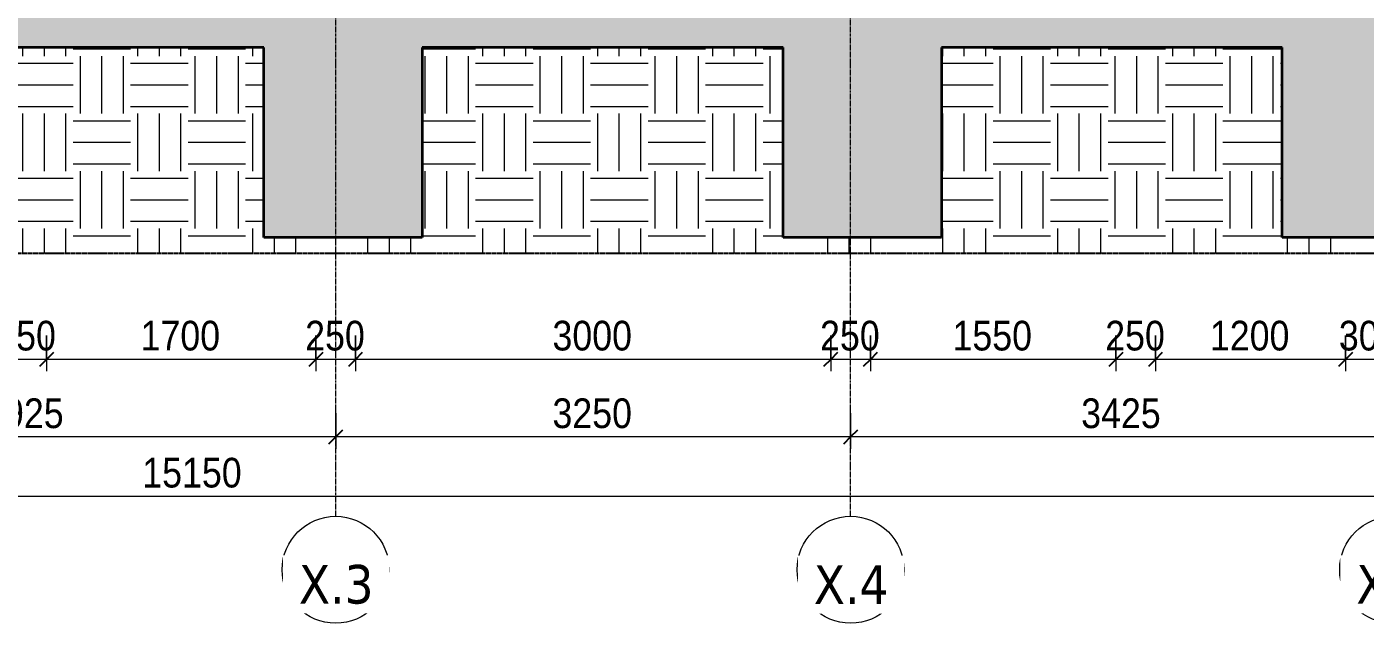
# Model space of a CAD drawing. Header units: millimetres. Extents: x 83532 to 228915, y -7302 to 22802.
# Drawn here: x 163531 to 171980, y -7134 to -3369 of the extents above; entities that cross this region are included whole.
import ezdxf

# ---------------------------------------------------------------- set-up
doc = ezdxf.new("R2010")
doc.units = ezdxf.units.MM
doc.linetypes.add('Grid Line', pattern=[22.225, 12.7, -3.175, 3.175, -3.175])
doc.linetypes.add('Hidden', pattern=[7.14375, 4.7625, -2.38125])
for name, color, linetype, lineweight in [('A-ANNO-DIMS', 211, 'Continuous', 9), ('A-ANNO-DIMS-75', 211, 'Continuous', 9), ('A-DETL-GENF', 92, 'Continuous', 18), ('A-DETL-GENF-1', 9, 'Continuous', 18), ('A-DETL-GENF-3', 92, 'Hidden', 25), ('A-DETL-MEDM', 33, 'Continuous', 35), ('S-GRID-1', 1, 'Grid Line', 9), ('S-GRID-IDEN', 1, 'Continuous', 9)]:
    doc.layers.add(name, color=color, linetype=linetype, lineweight=lineweight)
doc.styles.add('Tahoma_B', font='tahomabd.ttf', dxfattribs={"height": 243.75})
doc.styles.add('UTM Avo', font='', dxfattribs={"width": 0.9, "height": 187.5})
doc.styles.get('UTM Avo').set_extended_font_data('UTM Avo')
doc.dimstyles.new('1_Dim_chi_tiet_2_5', dxfattribs={"dimscale": 304.8, "dimtxt": 187.368928, "dimasz": 0.295276, "dimexe": 0.246063, "dimexo": 0.0625, "dimgap": 0.024606, "dimtad": 1, "dimdec": 0, "dimrnd": 5, "dimzin": 0, "dimdsep": 46, "dimtxsty": 'UTM Avo', "dimblk1": 'OBLIQUE', "dimblk2": 'OBLIQUE', "dimsah": 1, "dimcen": 0.09, "dimdle": 0.246063, "dimazin": 0, "dimtfac": 1, "dimtdec": 4, "dimtix": 1, "dimtmove": 0, "dimatfit": 3, "dimfxl": 0.492126, "dimfxlon": 1, "dimtvp": 1, "dimtolj": 1, "dimtzin": 0, "dimarcsym": 2})

# ---------------------------------------------------------------- blocks, each defined once
blk = doc.blocks.new('BORDER VIEW - BORDER VIEW-3431294-TKCS_BỂ XLNT - MẶT CẮT 2')
at = {"layer": 'A-DETL-GENF-3'}
blk.add_line((101795.7, -4800), (85732.6, -4800), dxfattribs=at)
blk = doc.blocks.new('Grid - M_Grid Head - Circle-353313-TKCS_BỂ XLNT - MẶT CẮT 2')
at = {"layer": 'S-GRID-IDEN'}
blk.add_circle((86182.6, -6796.7), 337.5, dxfattribs=at)
blk = doc.blocks.new('DIMBLOCK88-TKCS_BỂ XLNT - MẶT CẮT 2')
at = {"layer": 'A-ANNO-DIMS-75'}
for p, q in [((171856.1, -5318.6), (171856.1, -5543.6)), ((171856.1, -5468.6), (171856.1, -5318.6)), ((172156.1, -5318.6), (172156.1, -5543.6)), ((172156.1, -5468.6), (172156.1, -5318.6)), ((172231.1, -5468.6), (171856.1, -5468.6))]:
    blk.add_line(p, q, dxfattribs=at)
at = {"layer": 'A-ANNO-DIMS-75', "lineweight": 25}
for p, q in [((171856.1, -5468.6), (171811.1, -5513.6)), ((171856.1, -5468.6), (171901.1, -5423.6)), ((172156.1, -5468.6), (172111.1, -5513.6)), ((172156.1, -5468.6), (172201.1, -5423.6))]:
    blk.add_line(p, q, dxfattribs=at)
at = {"layer": 'A-ANNO-DIMS-75', "color": 0, "insert": (171813.5, -5225), "char_height": 187.5, "width": 462.177, "attachment_point": 1, "line_spacing_factor": 1.110334, "style": 'UTM Avo'}
blk.add_mtext('300', dxfattribs=at)
blk = doc.blocks.new('_Oblique')
at = {"color": 0, "linetype": 'ByBlock', "lineweight": -2}
blk.add_line((-0.5, -0.5), (0.5, 0.5), dxfattribs=at)
blk = doc.blocks.new('DIMBLOCK89-TKCS_BỂ XLNT - MẶT CẮT 2')
at = {"layer": 'A-ANNO-DIMS-75'}
for p, q in [((170656.1, -5318.6), (170656.1, -5543.6)), ((170656.1, -5468.6), (170656.1, -5318.6)), ((171856.1, -5318.6), (171856.1, -5543.6)), ((171856.1, -5468.6), (171856.1, -5318.6)), ((171856.1, -5468.6), (170656.1, -5468.6))]:
    blk.add_line(p, q, dxfattribs=at)
at = {"layer": 'A-ANNO-DIMS-75', "lineweight": 25}
for p, q in [((170656.1, -5468.6), (170611.1, -5513.6)), ((170656.1, -5468.6), (170701.1, -5423.6)), ((171856.1, -5468.6), (171811.1, -5513.6)), ((171856.1, -5468.6), (171901.1, -5423.6))]:
    blk.add_line(p, q, dxfattribs=at)
at = {"layer": 'A-ANNO-DIMS-75', "color": 0, "insert": (170999.4, -5225), "char_height": 187.5, "width": 616.236, "attachment_point": 1, "line_spacing_factor": 1.110334, "style": 'UTM Avo'}
blk.add_mtext('1200', dxfattribs=at)
blk = doc.blocks.new('DIMBLOCK90-TKCS_BỂ XLNT - MẶT CẮT 2')
at = {"layer": 'A-ANNO-DIMS-75'}
for p, q in [((170406.1, -5318.6), (170406.1, -5543.6)), ((170406.1, -5468.6), (170406.1, -5318.6)), ((170656.1, -5318.6), (170656.1, -5543.6)), ((170656.1, -5468.6), (170656.1, -5318.6)), ((170656.1, -5468.6), (170406.1, -5468.6))]:
    blk.add_line(p, q, dxfattribs=at)
at = {"layer": 'A-ANNO-DIMS-75', "lineweight": 25}
for p, q in [((170406.1, -5468.6), (170361.1, -5513.6)), ((170406.1, -5468.6), (170451.1, -5423.6)), ((170656.1, -5468.6), (170611.1, -5513.6)), ((170656.1, -5468.6), (170701.1, -5423.6))]:
    blk.add_line(p, q, dxfattribs=at)
at = {"layer": 'A-ANNO-DIMS-75', "color": 0, "insert": (170338.5, -5225), "char_height": 187.5, "width": 462.177, "attachment_point": 1, "line_spacing_factor": 1.110334, "style": 'UTM Avo'}
blk.add_mtext('250', dxfattribs=at)
blk = doc.blocks.new('DIMBLOCK91-TKCS_BỂ XLNT - MẶT CẮT 2')
at = {"layer": 'A-ANNO-DIMS-75'}
for p, q in [((168856.1, -5318.6), (168856.1, -5543.6)), ((168856.1, -5468.6), (168856.1, -5318.6)), ((170406.1, -5318.6), (170406.1, -5543.6)), ((170406.1, -5468.6), (170406.1, -5318.6)), ((170406.1, -5468.6), (168856.1, -5468.6))]:
    blk.add_line(p, q, dxfattribs=at)
at = {"layer": 'A-ANNO-DIMS-75', "lineweight": 25}
for p, q in [((168856.1, -5468.6), (168811.1, -5513.6)), ((168856.1, -5468.6), (168901.1, -5423.6)), ((170406.1, -5468.6), (170361.1, -5513.6)), ((170406.1, -5468.6), (170451.1, -5423.6))]:
    blk.add_line(p, q, dxfattribs=at)
at = {"layer": 'A-ANNO-DIMS-75', "color": 0, "insert": (169374.4, -5225), "char_height": 187.5, "width": 616.236, "attachment_point": 1, "line_spacing_factor": 1.110334, "style": 'UTM Avo'}
blk.add_mtext('1550', dxfattribs=at)
blk = doc.blocks.new('DIMBLOCK92-TKCS_BỂ XLNT - MẶT CẮT 2')
at = {"layer": 'A-ANNO-DIMS-75'}
for p, q in [((168606.1, -5318.6), (168606.1, -5543.6)), ((168606.1, -5468.6), (168606.1, -5318.6)), ((168856.1, -5318.6), (168856.1, -5543.6)), ((168856.1, -5468.6), (168856.1, -5318.6)), ((168856.1, -5468.6), (168606.1, -5468.6))]:
    blk.add_line(p, q, dxfattribs=at)
at = {"layer": 'A-ANNO-DIMS-75', "lineweight": 25}
for p, q in [((168606.1, -5468.6), (168561.1, -5513.6)), ((168606.1, -5468.6), (168651.1, -5423.6)), ((168856.1, -5468.6), (168811.1, -5513.6)), ((168856.1, -5468.6), (168901.1, -5423.6))]:
    blk.add_line(p, q, dxfattribs=at)
at = {"layer": 'A-ANNO-DIMS-75', "color": 0, "insert": (168538.5, -5225), "char_height": 187.5, "width": 462.177, "attachment_point": 1, "line_spacing_factor": 1.110334, "style": 'UTM Avo'}
blk.add_mtext('250', dxfattribs=at)
blk = doc.blocks.new('DIMBLOCK93-TKCS_BỂ XLNT - MẶT CẮT 2')
at = {"layer": 'A-ANNO-DIMS-75'}
for p, q in [((165606.1, -5318.6), (165606.1, -5543.6)), ((165606.1, -5468.6), (165606.1, -5318.6)), ((168606.1, -5318.6), (168606.1, -5543.6)), ((168606.1, -5468.6), (168606.1, -5318.6)), ((168606.1, -5468.6), (165606.1, -5468.6))]:
    blk.add_line(p, q, dxfattribs=at)
at = {"layer": 'A-ANNO-DIMS-75', "lineweight": 25}
for p, q in [((165606.1, -5468.6), (165561.1, -5513.6)), ((165606.1, -5468.6), (165651.1, -5423.6)), ((168606.1, -5468.6), (168561.1, -5513.6)), ((168606.1, -5468.6), (168651.1, -5423.6))]:
    blk.add_line(p, q, dxfattribs=at)
at = {"layer": 'A-ANNO-DIMS-75', "color": 0, "insert": (166849.4, -5225), "char_height": 187.5, "width": 616.236, "attachment_point": 1, "line_spacing_factor": 1.110334, "style": 'UTM Avo'}
blk.add_mtext('3000', dxfattribs=at)
blk = doc.blocks.new('DIMBLOCK94-TKCS_BỂ XLNT - MẶT CẮT 2')
at = {"layer": 'A-ANNO-DIMS-75'}
for p, q in [((165356.1, -5318.6), (165356.1, -5543.6)), ((165356.1, -5468.6), (165356.1, -5318.6)), ((165606.1, -5318.6), (165606.1, -5543.6)), ((165606.1, -5468.6), (165606.1, -5318.6)), ((165606.1, -5468.6), (165356.1, -5468.6))]:
    blk.add_line(p, q, dxfattribs=at)
at = {"layer": 'A-ANNO-DIMS-75', "lineweight": 25}
for p, q in [((165356.1, -5468.6), (165311.1, -5513.6)), ((165356.1, -5468.6), (165401.1, -5423.6)), ((165606.1, -5468.6), (165561.1, -5513.6)), ((165606.1, -5468.6), (165651.1, -5423.6))]:
    blk.add_line(p, q, dxfattribs=at)
at = {"layer": 'A-ANNO-DIMS-75', "color": 0, "insert": (165288.5, -5225), "char_height": 187.5, "width": 462.177, "attachment_point": 1, "line_spacing_factor": 1.110334, "style": 'UTM Avo'}
blk.add_mtext('250', dxfattribs=at)
blk = doc.blocks.new('DIMBLOCK95-TKCS_BỂ XLNT - MẶT CẮT 2')
at = {"layer": 'A-ANNO-DIMS-75'}
for p, q in [((163656.1, -5318.6), (163656.1, -5543.6)), ((163656.1, -5468.6), (163656.1, -5318.6)), ((165356.1, -5318.6), (165356.1, -5543.6)), ((165356.1, -5468.6), (165356.1, -5318.6)), ((165356.1, -5468.6), (163656.1, -5468.6))]:
    blk.add_line(p, q, dxfattribs=at)
at = {"layer": 'A-ANNO-DIMS-75', "lineweight": 25}
for p, q in [((163656.1, -5468.6), (163611.1, -5513.6)), ((163656.1, -5468.6), (163701.1, -5423.6)), ((165356.1, -5468.6), (165311.1, -5513.6)), ((165356.1, -5468.6), (165401.1, -5423.6))]:
    blk.add_line(p, q, dxfattribs=at)
at = {"layer": 'A-ANNO-DIMS-75', "color": 0, "insert": (164249.4, -5225), "char_height": 187.5, "width": 616.236, "attachment_point": 1, "line_spacing_factor": 1.110334, "style": 'UTM Avo'}
blk.add_mtext('1700', dxfattribs=at)
blk = doc.blocks.new('DIMBLOCK96-TKCS_BỂ XLNT - MẶT CẮT 2')
at = {"layer": 'A-ANNO-DIMS-75'}
for p, q in [((163406.1, -5318.6), (163406.1, -5543.6)), ((163406.1, -5468.6), (163406.1, -5318.6)), ((163656.1, -5318.6), (163656.1, -5543.6)), ((163656.1, -5468.6), (163656.1, -5318.6)), ((163656.1, -5468.6), (163406.1, -5468.6))]:
    blk.add_line(p, q, dxfattribs=at)
at = {"layer": 'A-ANNO-DIMS-75', "lineweight": 25}
for p, q in [((163406.1, -5468.6), (163361.1, -5513.6)), ((163406.1, -5468.6), (163451.1, -5423.6)), ((163656.1, -5468.6), (163611.1, -5513.6)), ((163656.1, -5468.6), (163701.1, -5423.6))]:
    blk.add_line(p, q, dxfattribs=at)
at = {"layer": 'A-ANNO-DIMS-75', "color": 0, "insert": (163338.5, -5225), "char_height": 187.5, "width": 462.177, "attachment_point": 1, "line_spacing_factor": 1.110334, "style": 'UTM Avo'}
blk.add_mtext('250', dxfattribs=at)
blk = doc.blocks.new('DIMBLOCK105-TKCS_BỂ XLNT - MẶT CẮT 2')
at = {"layer": 'A-ANNO-DIMS-75'}
for p, q in [((157006.1, -6183.6), (157006.1, -6408.6)), ((157006.1, -6333.6), (157006.1, -6183.6)), ((172156.1, -6183.6), (172156.1, -6408.6)), ((172156.1, -6333.6), (172156.1, -6183.6)), ((172231.1, -6333.6), (156931.1, -6333.6))]:
    blk.add_line(p, q, dxfattribs=at)
at = {"layer": 'A-ANNO-DIMS-75', "lineweight": 25}
for p, q in [((157006.1, -6333.6), (156961.1, -6378.6)), ((157006.1, -6333.6), (157051.1, -6288.6)), ((172156.1, -6333.6), (172111.1, -6378.6)), ((172156.1, -6333.6), (172201.1, -6288.6))]:
    blk.add_line(p, q, dxfattribs=at)
at = {"layer": 'A-ANNO-DIMS-75', "color": 0, "insert": (164260.2, -6090), "char_height": 187.5, "width": 770.294, "attachment_point": 1, "line_spacing_factor": 1.110334, "style": 'UTM Avo'}
blk.add_mtext('15150', dxfattribs=at)
blk = doc.blocks.new('DIMBLOCK107-TKCS_BỂ XLNT - MẶT CẮT 2')
at = {"layer": 'A-ANNO-DIMS-75'}
for p, q in [((168731.1, -5808.6), (168731.1, -6033.6)), ((168731.1, -5958.6), (168731.1, -5808.6)), ((172156.1, -5808.6), (172156.1, -6033.6)), ((172156.1, -5958.6), (172156.1, -5808.6)), ((172231.1, -5958.6), (168731.1, -5958.6))]:
    blk.add_line(p, q, dxfattribs=at)
at = {"layer": 'A-ANNO-DIMS-75', "lineweight": 25}
for p, q in [((168731.1, -5958.6), (168776.1, -5913.6)), ((172156.1, -5958.6), (172201.1, -5913.6)), ((168731.1, -5958.6), (168686.1, -6003.6)), ((172156.1, -5958.6), (172111.1, -6003.6))]:
    blk.add_line(p, q, dxfattribs=at)
at = {"layer": 'A-ANNO-DIMS-75', "color": 0, "insert": (170186.9, -5715), "char_height": 187.5, "width": 616.236, "attachment_point": 1, "line_spacing_factor": 1.110334, "style": 'UTM Avo'}
blk.add_mtext('3425', dxfattribs=at)
blk = doc.blocks.new('DIMBLOCK108-TKCS_BỂ XLNT - MẶT CẮT 2')
at = {"layer": 'A-ANNO-DIMS-75'}
for p, q in [((165481.1, -5808.6), (165481.1, -6033.6)), ((165481.1, -5958.6), (165481.1, -5808.6)), ((168731.1, -5808.6), (168731.1, -6033.6)), ((168731.1, -5958.6), (168731.1, -5808.6)), ((168731.1, -5958.6), (165481.1, -5958.6))]:
    blk.add_line(p, q, dxfattribs=at)
at = {"layer": 'A-ANNO-DIMS-75', "lineweight": 25}
for p, q in [((165481.1, -5958.6), (165526.1, -5913.6)), ((168731.1, -5958.6), (168776.1, -5913.6)), ((165481.1, -5958.6), (165436.1, -6003.6)), ((168731.1, -5958.6), (168686.1, -6003.6))]:
    blk.add_line(p, q, dxfattribs=at)
at = {"layer": 'A-ANNO-DIMS-75', "color": 0, "insert": (166849.4, -5715), "char_height": 187.5, "width": 616.236, "attachment_point": 1, "line_spacing_factor": 1.110334, "style": 'UTM Avo'}
blk.add_mtext('3250', dxfattribs=at)
blk = doc.blocks.new('DIMBLOCK109-TKCS_BỂ XLNT - MẶT CẮT 2')
at = {"layer": 'A-ANNO-DIMS-75'}
for p, q in [((161556.1, -5808.6), (161556.1, -6033.6)), ((161556.1, -5958.6), (161556.1, -5808.6)), ((165481.1, -5808.6), (165481.1, -6033.6)), ((165481.1, -5958.6), (165481.1, -5808.6)), ((165481.1, -5958.6), (161556.1, -5958.6))]:
    blk.add_line(p, q, dxfattribs=at)
at = {"layer": 'A-ANNO-DIMS-75', "lineweight": 25}
for p, q in [((161556.1, -5958.6), (161601.1, -5913.6)), ((165481.1, -5958.6), (165526.1, -5913.6)), ((161556.1, -5958.6), (161511.1, -6003.6)), ((165481.1, -5958.6), (165436.1, -6003.6))]:
    blk.add_line(p, q, dxfattribs=at)
at = {"layer": 'A-ANNO-DIMS-75', "color": 0, "insert": (163261.9, -5715), "char_height": 187.5, "width": 616.236, "attachment_point": 1, "line_spacing_factor": 1.110334, "style": 'UTM Avo'}
blk.add_mtext('3925', dxfattribs=at)

msp = doc.modelspace()

# ---------------------------------------------------------------- hatches: boundary and pattern name
at = {"layer": 'A-DETL-GENF-1'}
h = msp.add_hatch(dxfattribs=at)
h.set_pattern_fill('FP_17', color=256, style=0, pattern_type=2)
h.set_pattern_definition([(50, (167815.5, 15725), (546.553, -47.817), [57.15, -628.65]), (355, (167815.5, 15725), (-105.728, 573.17), [45.72, -502.92]), (100.451, (167861.04, 15721), (440.828, 525.35), [48.57, -534.27]), (46.184, (167815.5, 15877.4), (813.237, -126.128), [85.725, -942.975]), (96.636, (167883.3, 15866.9), (712.207, 742.283), [72.855, -801.405]), (351.184, (167815.5, 15877.4), (712.215, 742.276), [68.58, -754.38]), (21, (167891.7, 15839.3), (454.843, -306.796), [57.15, -628.65]), (326, (167891.7, 15839.3), (185.406, 552.564), [45.72, -502.92]), (71.451, (167929.6, 15813.73), (640.251, 245.764), [48.57, -534.27]), (37.5, (167815.5, 15725), (9.2664, 253.665), [5.029, -491.795, 5.029, -505.511, -504.825]), (37.5, (167815.5, 15725), (9.2664, 253.665), [-1007.364, 5.029, -499.796]), (7.5, (167815.5, 15725), (200.4594, 300.5414), [5.029, -286.055, 5.029, -480.365, -192.405]), (7.5, (167815.5, 15725), (200.4594, 300.5414), [-776.478, 5.029, -187.376]), (327.5, (167645.57, 15725), (406.7728, -17.1864), [5.029, -185.471, 5.029, -589.331, -788.67]), (327.5, (167645.57, 15725), (406.7728, -17.1864), [-784.86, 5.029, -783.641]), (317.5, (167569.37, 15725), (444.388, 76.2803), [5.029, -242.621, 5.029, -389.687, -560.07]), (317.5, (167569.37, 15725), (444.388, 76.2803), [-642.366, 5.029, -555.041]), (45, (167815.5, 15725), (-188.5854, 188.5854), []), (45, (167815.5, 16010.75), (-188.5854, 188.5854), [])])
h.paths.add_polyline_path([(171456.1, -4700), (172456.1, -4700), (172456.1, -3200), (172156.1, -3200), (172156.1, 600), (157006.1, 600), (157006.1, -3200), (156656.1, -3200), (156656.1, -4700), (157656.1, -4700), (157656.1, -3500), (161156.1, -3500), (161156.1, -4700), (162156.1, -4700), (162156.1, -3500), (165026.8, -3500), (165026.8, -4700), (166026.8, -4700), (166026.8, -3500), (168306.1, -3500), (168306.1, -4700), (169306.1, -4700), (169306.1, -3500), (171456.1, -3500), (171456.1, -4484.3)])
h.paths.add_polyline_path([(168306.1, -3200), (157306.1, -3200), (157306.1, 300), (171856.1, 300), (171856.1, -3200), (168856.1, -3200)])
h = msp.add_hatch(dxfattribs=at)
h.set_pattern_fill('FP_32', color=256, style=0, pattern_type=2)
h.set_pattern_definition([(0, (167815.5, 15725), (362.902, 362.902), [362.902, -362.902]), (0, (167815.5, 15861.1), (362.902, 362.902), [362.902, -362.902]), (0, (167815.5, 15997.18), (362.902, 362.902), [362.902, -362.902]), (90, (167860.86, 16042.54), (-362.902, 362.902), [362.902, -362.902]), (90, (167996.94, 16042.54), (-362.902, 362.902), [362.902, -362.902]), (90, (168133.03, 16042.54), (-362.902, 362.902), [362.902, -362.902])])
h.paths.add_polyline_path([(165724.8, -4800), (172619.3, -4800), (172658.1, -4794.9), (172694.3, -4779.9), (172725.4, -4756.1), (172749.2, -4725), (172764.2, -4688.8), (172769.3, -4650), (172769.3, 500), (172156.1, 500), (172156.1, -3200), (172456.1, -3200), (172456.1, -4700), (171456.1, -4700), (171456.1, -3500), (169306.1, -3500), (169306.1, -4700), (168306.1, -4700), (168306.1, -3500), (166026.8, -3500), (166026.8, -4700), (165026.8, -4700), (165026.8, -3500), (162156.1, -3500), (162156.1, -4700), (161156.1, -4700), (161156.1, -3500), (157656.1, -3500), (157656.1, -4700), (156656.1, -4700), (156656.1, -3200), (157006.1, -3200), (157006.1, 500), (156406.1, 500), (156406.1, -4650), (156411.2, -4688.8), (156426.2, -4725), (156450, -4756.1), (156481.1, -4779.9), (156517.3, -4794.9), (156556.2, -4800), (165706.4, -4800)])

# ---------------------------------------------------------------- linework, layer by layer
at = {"layer": 'A-DETL-MEDM'}
for p, q in [((165026.8, -3500), (162156.1, -3500)), ((165026.8, -4700), (165026.8, -3500)), ((168306.1, -3500), (166026.8, -3500)), ((166026.8, -3500), (166026.8, -4700)), ((168306.1, -4700), (168306.1, -3500)), ((171456.1, -3500), (169306.1, -3500)), ((169306.1, -3500), (169306.1, -4700)), ((171456.1, -4700), (171456.1, -3500)), ((166026.8, -4700), (165026.8, -4700)), ((169306.1, -4700), (168306.1, -4700)), ((172456.1, -4700), (171456.1, -4700))]:
    msp.add_line(p, q, dxfattribs=at)
at = {"layer": 'S-GRID-1'}
for p, q in [((165481.1, -4584.2), (165481.1, 401)), ((168731.1, -4584.2), (168731.1, 401)), ((165481.1, -6459.2), (165481.1, -4584.2)), ((168731.1, -6459.2), (168731.1, -4584.2))]:
    msp.add_line(p, q, dxfattribs=at)

# ---------------------------------------------------------------- block references
at = {"layer": 'A-DETL-GENF'}
msp.add_blockref('BORDER VIEW - BORDER VIEW-3431294-TKCS_BỂ XLNT - MẶT CẮT 2', (70823.6, 0), dxfattribs=at)
at = {"layer": 'S-GRID-IDEN'}
for p in [(79298.6, 0), (82548.6, 0), (85973.6, 0)]:
    msp.add_blockref('Grid - M_Grid Head - Circle-353313-TKCS_BỂ XLNT - MẶT CẮT 2', p, dxfattribs=at)

# ---------------------------------------------------------------- dimensions: what is measured, and where the dimension line sits
at = {"layer": 'A-ANNO-DIMS'}
for base, p1, p2, override, picture, middle in [((163406.1, -5468.6), (163656.1, -5318.6), (163406.1, -5318.6), {"dimpost": '<>', "dimfxl": 250}, 'DIMBLOCK96-TKCS_BỂ XLNT - MẶT CẮT 2', (163531.1, -5364.1)), ((163656.1, -5468.6), (165356.1, -5318.6), (163656.1, -5318.6), {"dimpost": '<>', "dimfxl": 1700}, 'DIMBLOCK95-TKCS_BỂ XLNT - MẶT CẮT 2', (164506.1, -5364.1)), ((165356.1, -5468.6), (165606.1, -5318.6), (165356.1, -5318.6), {"dimpost": '<>', "dimfxl": 250}, 'DIMBLOCK94-TKCS_BỂ XLNT - MẶT CẮT 2', (165481.1, -5364.1)), ((165606.1, -5468.6), (168606.1, -5318.6), (165606.1, -5318.6), {"dimpost": '<>', "dimfxl": 3000}, 'DIMBLOCK93-TKCS_BỂ XLNT - MẶT CẮT 2', (167106.1, -5364.1)), ((168606.1, -5468.6), (168856.1, -5318.6), (168606.1, -5318.6), {"dimpost": '<>', "dimfxl": 250}, 'DIMBLOCK92-TKCS_BỂ XLNT - MẶT CẮT 2', (168731.1, -5364.1)), ((168856.1, -5468.6), (170406.1, -5318.6), (168856.1, -5318.6), {"dimpost": '<>', "dimfxl": 1550}, 'DIMBLOCK91-TKCS_BỂ XLNT - MẶT CẮT 2', (169631.1, -5364.1)), ((170406.1, -5468.6), (170656.1, -5318.6), (170406.1, -5318.6), {"dimpost": '<>', "dimfxl": 250}, 'DIMBLOCK90-TKCS_BỂ XLNT - MẶT CẮT 2', (170531.1, -5364.1)), ((170656.1, -5468.6), (171856.1, -5318.6), (170656.1, -5318.6), {"dimpost": '<>', "dimfxl": 1200}, 'DIMBLOCK89-TKCS_BỂ XLNT - MẶT CẮT 2', (171256.1, -5364.1)), ((171856.1, -5468.6), (172156.1, -5318.6), (171856.1, -5318.6), {"dimpost": '<>', "dimfxl": 300}, 'DIMBLOCK88-TKCS_BỂ XLNT - MẶT CẮT 2', (172006.1, -5364.1)), ((161556.1, -5958.6), (165481.1, -5808.6), (161556.1, -5808.6), {"dimpost": '<>', "dimfxl": 3925}, 'DIMBLOCK109-TKCS_BỂ XLNT - MẶT CẮT 2', (163518.6, -5854.1)), ((165481.1, -5958.6), (168731.1, -5808.6), (165481.1, -5808.6), {"dimpost": '<>', "dimfxl": 3250}, 'DIMBLOCK108-TKCS_BỂ XLNT - MẶT CẮT 2', (167106.1, -5854.1)), ((168731.1, -5958.6), (172156.1, -5808.6), (168731.1, -5808.6), {"dimpost": '<>', "dimfxl": 3425}, 'DIMBLOCK107-TKCS_BỂ XLNT - MẶT CẮT 2', (170443.6, -5854.1)), ((157006.1, -6333.6), (172156.1, -6183.6), (157006.1, -6183.6), {"dimpost": '<>', "dimfxl": 15150}, 'DIMBLOCK105-TKCS_BỂ XLNT - MẶT CẮT 2', (164581.1, -6229.1))]:
    dim = msp.add_linear_dim(base=base, p1=p1, p2=p2, dimstyle='1_Dim_chi_tiet_2_5', override=override, dxfattribs=at)
    dim.commit()
    dim.dimension.update_dxf_attribs({"geometry": picture, "text_midpoint": middle})

# ---------------------------------------------------------------- next in the draw order: texts
at = {"layer": 'S-GRID-IDEN', "char_height": 243.75, "width": 550.5, "attachment_point": 5, "line_spacing_factor": 0.996129, "style": 'Tahoma_B', "bg_fill": 3, "box_fill_scale": 1.25, "bg_fill_color": 256, "bg_fill_true_color": 13158600, "bg_fill_transparency": 0}
for s, insert in [('\\pt952.49944,1904.99888,2857.50075,3810.00019,4762.49962,5714.99906,6667.50094,7620.00037,8572.49981,9524.99925,10477.50113,11430.00056,12382.5,13334.99944,14287.49888,15240.00075,16192.50019,17144.99963,18097.49906,19050.00094,20002.50038,20954.99981,21907.49925,22860.00113,23812.50056,24765,25717.49944,26669.99887,27622.50075,28575.00019,29527.49963,30479.99906;X.3', (165484.6, -6890.4)), ('\\pt952.49944,1904.99888,2857.50075,3810.00019,4762.49962,5714.99906,6667.50094,7620.00037,8572.49981,9524.99925,10477.50113,11430.00056,12382.5,13334.99944,14287.49888,15240.00075,16192.50019,17144.99963,18097.49906,19050.00094,20002.50038,20954.99981,21907.49925,22860.00113,23812.50056,24765,25717.49944,26669.99887,27622.50075,28575.00019,29527.49963,30479.99906;X.4', (168734.6, -6890.4)), ('\\pt952.49944,1904.99888,2857.50075,3810.00019,4762.49962,5714.99906,6667.50094,7620.00037,8572.49981,9524.99925,10477.50113,11430.00056,12382.5,13334.99944,14287.49888,15240.00075,16192.50019,17144.99963,18097.49906,19050.00094,20002.50038,20954.99981,21907.49925,22860.00113,23812.50056,24765,25717.49944,26669.99887,27622.50075,28575.00019,29527.49963,30479.99906;X.5', (172159.6, -6890.4))]:
    msp.add_mtext(s, dxfattribs=dict(at, insert=insert))

doc.saveas('drawing.dxf')
